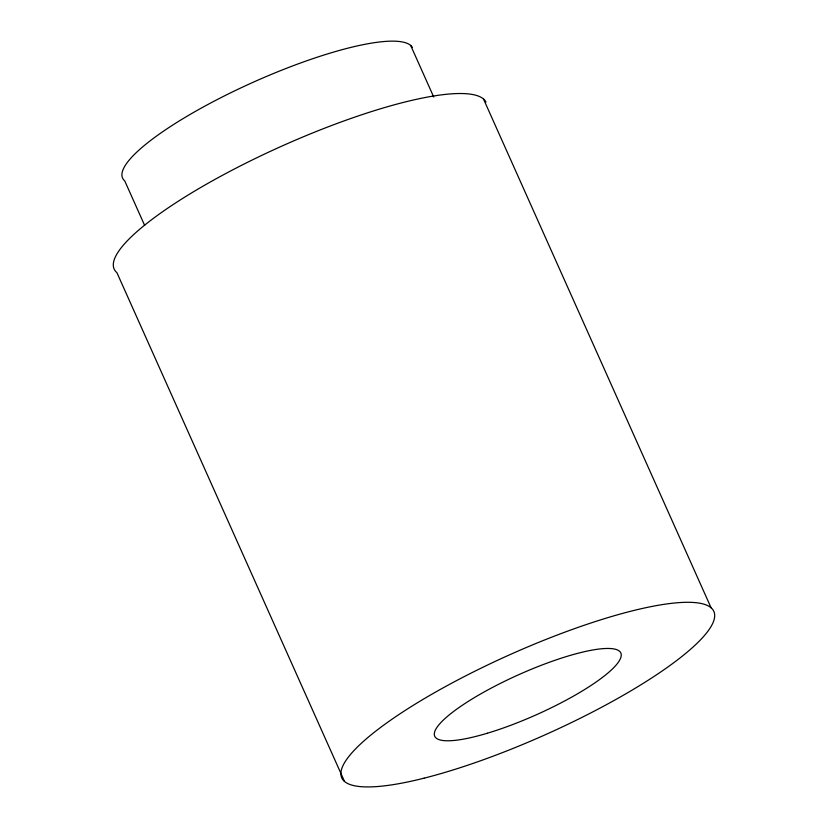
<?xml version="1.0" encoding="UTF-8"?>
<svg xmlns="http://www.w3.org/2000/svg" width="828" height="828" viewBox="0 0 828 828"><rect width="100%" height="100%" fill="white"/><g stroke="black" fill="none" stroke-linecap="round" stroke-linejoin="round"><path stroke-width="1.24" d="M483.49 98.998L711.086 607.783M410.657 45.416L433.727 97M144.652 225.423L124.728 180.877A158.976 34.134 -24.1 0 1 244.508 86.205A158.976 34.134 -24.1 0 1 412.385 47.424M344.51 781.446L116.914 272.671A203.812 43.77 -24.1 0 1 271.636 150.748A203.812 43.77 -24.1 0 1 485.984 102.051M424.06 778.175A203.812 43.77 -24.1 0 0 714.305 618.847A203.812 43.77 -24.1 0 0 445.019 686.816A203.812 43.77 -24.1 0 0 424.06 778.175M487.361 733.225A101.906 21.88 -24.1 0 0 620.979 653.406A101.906 21.88 -24.1 0 0 475.044 697.217A101.906 21.88 -24.1 0 0 487.361 733.225"/></g></svg>
